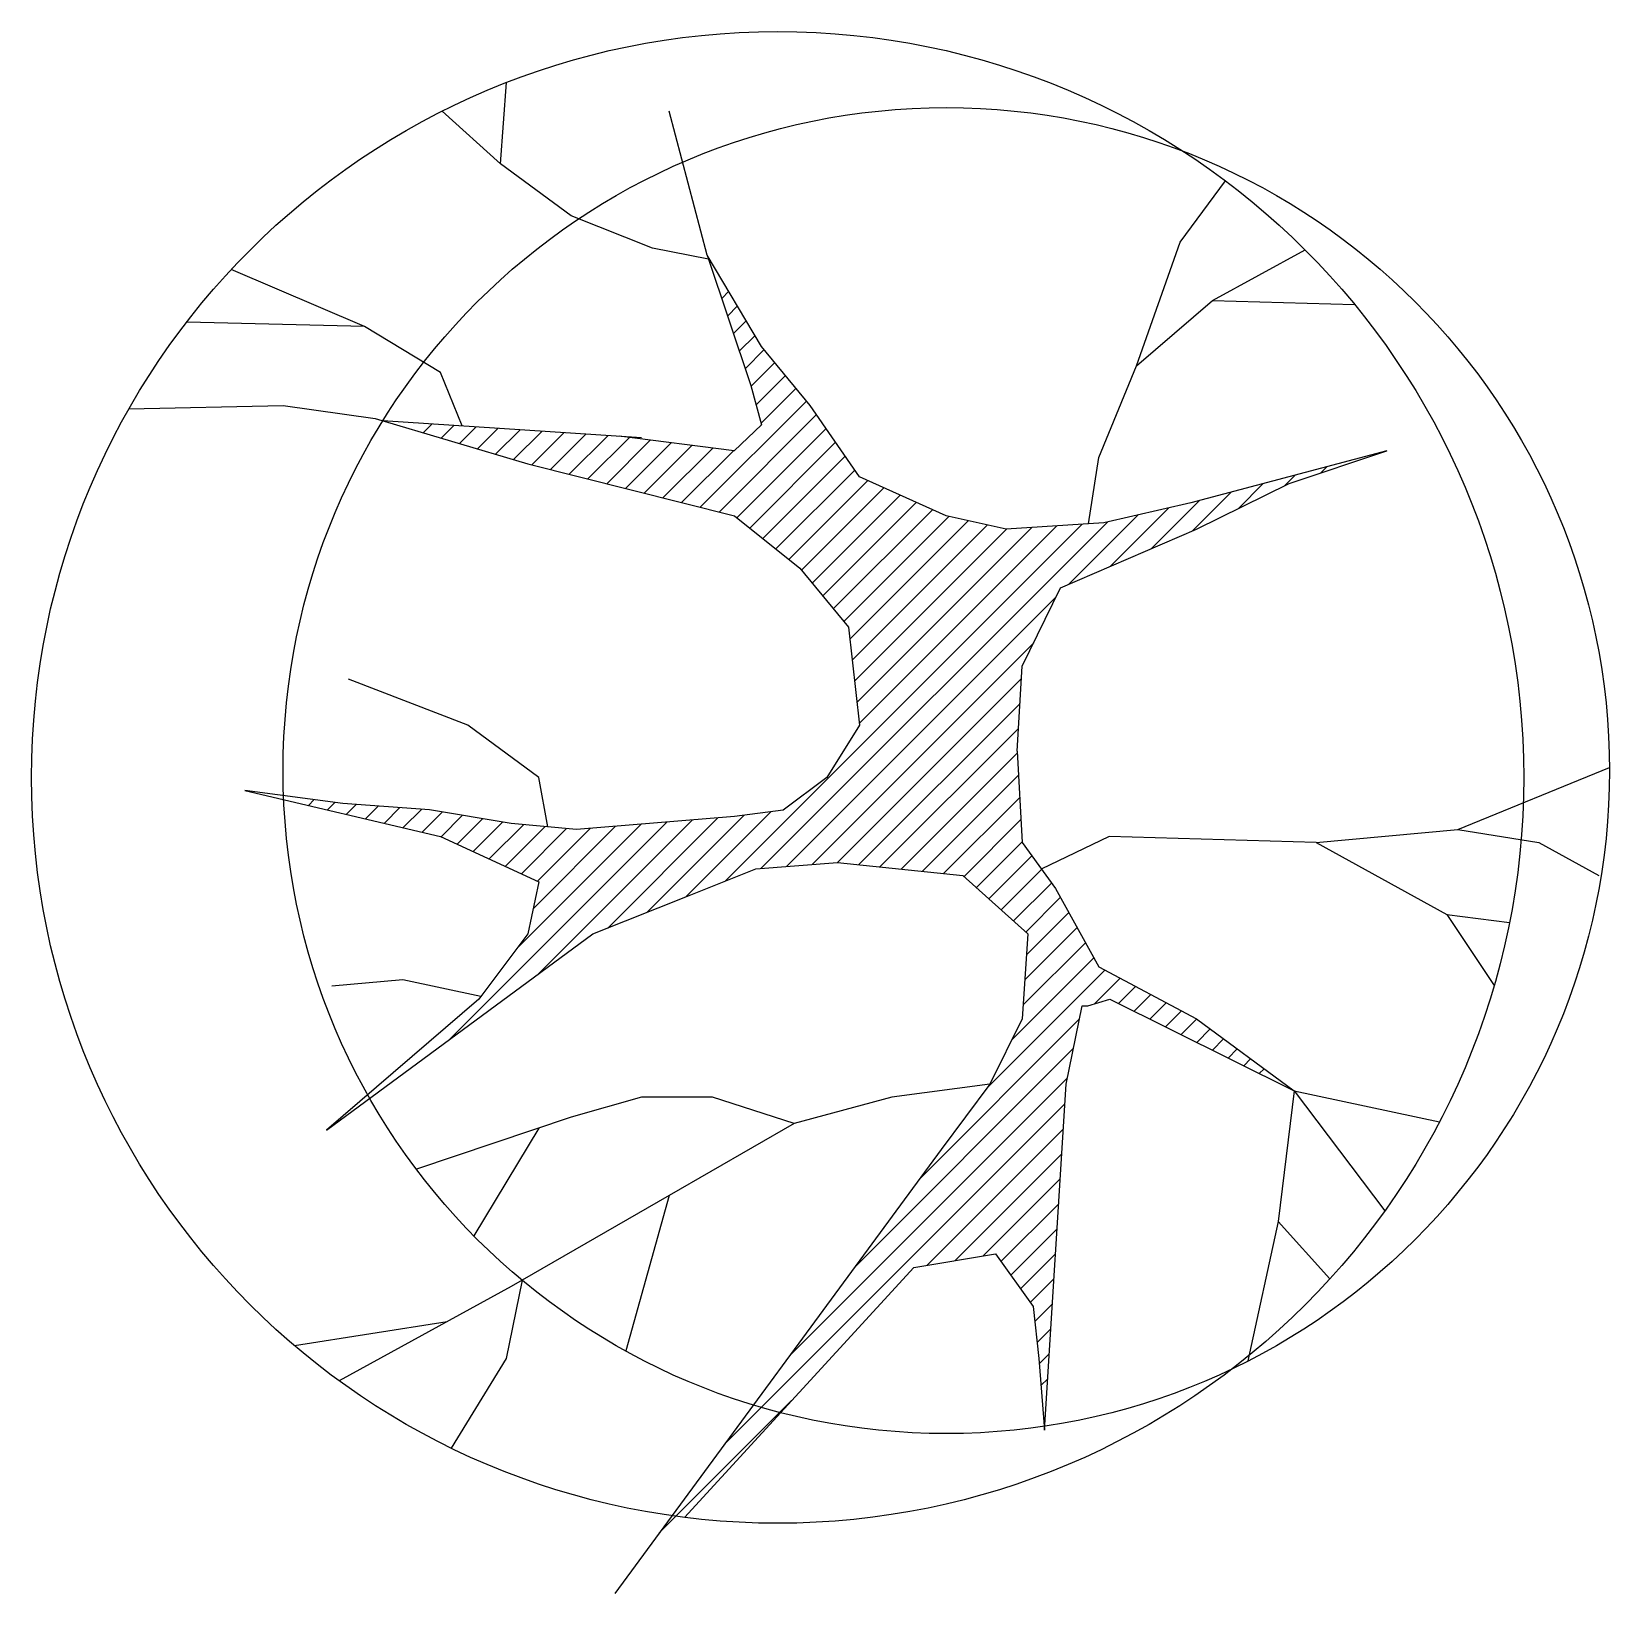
# Model space of a CAD drawing. Extents: x 2 to 492, y 0 to 485.
import ezdxf

# ---------------------------------------------------------------- set-up
doc = ezdxf.new("R2010")
doc.units = 0
doc.header["$LTSCALE"] = 25
doc.header["$MEASUREMENT"] = 0
doc.layers.get('0').update_dxf_attribs({"linetype": 'CONTINUOUS'})

msp = doc.modelspace()

# ---------------------------------------------------------------- linework, layer by layer
at = {"color": 0, "linetype": 'ByBlock'}
for p, q in [((147.93, 443.65), (149.84, 468.89)), ((147.93, 443.65), (129.88, 460)), ((212.13, 415.31), (200.26, 460.03)), ((169.92, 427.46), (147.93, 443.65)), ((358.86, 419.36), (372.94, 438.38)), ((195.13, 417.42), (169.92, 427.46)), ((212.54, 414.09), (195.13, 417.42)), ((345.37, 380.97), (358.86, 419.36)), ((368.97, 401.22), (397.65, 416.95)), ((105.72, 393.12), (64.41, 410.85)), ((216.61, 401.86), (218.81, 404.07)), ((218.43, 396.4), (221.53, 399.51)), ((345.37, 380.97), (368.97, 401.22)), ((368.97, 401.22), (413.04, 399.97)), ((105.72, 393.12), (50.58, 394.53)), ((129.31, 378.86), (105.72, 393.12)), ((220.24, 390.94), (224.24, 394.94)), ((222.06, 385.49), (226.96, 390.38)), ((223.88, 380.03), (229.81, 385.96)), ((136.03, 362.28), (129.31, 378.86)), ((225.69, 374.56), (233.1, 381.97)), ((227.27, 368.86), (236.39, 377.98)), ((333.64, 352.45), (345.37, 380.97)), ((225.62, 374.81), (225.62, 374.81)), ((228.85, 363.16), (239.68, 373.99)), ((32.64, 367.55), (80.5, 368.65)), ((80.5, 368.65), (109.09, 364.6)), ((209.97, 337.01), (242.97, 370.01)), ((109.09, 364.6), (156.43, 350.52)), ((191.76, 358.61), (111.47, 363.89)), ((123.98, 360.17), (126.7, 362.89)), ((129.58, 358.5), (133.52, 362.44)), ((215.78, 335.54), (246.04, 365.8)), ((135.19, 356.83), (140.35, 361.99)), ((140.8, 355.17), (147.18, 361.55)), ((146.41, 353.5), (154.01, 361.1)), ((152.02, 351.83), (160.84, 360.65)), ((157.67, 350.2), (167.67, 360.2)), ((163.48, 348.74), (174.49, 359.75)), ((169.29, 347.27), (181.32, 359.3)), ((175.1, 345.8), (188.15, 358.85)), ((180.92, 344.34), (194.43, 357.85)), ((221.3, 333.78), (249.01, 361.49)), ((186.73, 342.87), (200.89, 357.04)), ((192.54, 341.41), (207.35, 356.22)), ((198.35, 339.94), (213.82, 355.41)), ((204.16, 338.47), (220.28, 354.59)), ((225.34, 330.55), (251.97, 357.18)), ((229.38, 327.31), (254.93, 352.86)), ((423.06, 354.57), (362.23, 338.37)), ((392.72, 344.35), (423.06, 354.57)), ((156.43, 350.52), (220.63, 334.32)), ((233.42, 324.07), (257.9, 348.55)), ((330.43, 331.9), (333.64, 352.45)), ((402.56, 347.67), (404.53, 349.63)), ((237.47, 320.84), (261.92, 345.3)), ((241.39, 317.48), (266.94, 343.04)), ((363.99, 330.27), (392.72, 344.35)), ((376.98, 336.64), (384.69, 344.35)), ((391.26, 343.64), (394.61, 346.99)), ((244.68, 313.49), (271.96, 340.78)), ((247.96, 309.5), (276.98, 338.52)), ((362.23, 338.37), (335.26, 332.2)), ((349.98, 324.19), (364.85, 339.07)), ((362.83, 329.77), (374.77, 341.71)), ((220.63, 334.32), (240.86, 318.12)), ((251.25, 305.52), (281.99, 336.26)), ((254.54, 301.53), (287.15, 334.13)), ((304.92, 330.27), (286.3, 334.32)), ((324.28, 313.04), (345.86, 334.63)), ((337.13, 318.62), (355.29, 336.78)), ((217.65, 220.97), (328.45, 331.77)), ((228.89, 224.93), (336.43, 332.47)), ((256.37, 296.08), (293.12, 332.83)), ((257.1, 289.53), (299.1, 331.53)), ((257.82, 282.98), (305.13, 330.28)), ((258.55, 276.42), (312.9, 330.78)), ((259.27, 269.87), (320.67, 331.27)), ((335.26, 332.2), (304.92, 330.27)), ((240.86, 318.12), (255.96, 299.81)), ((236.77, 225.53), (320.42, 309.19)), ((309.9, 287.66), (321.77, 311.96)), ((255.96, 299.81), (259.33, 269.35)), ((244.64, 226.14), (313.46, 294.95)), ((308.29, 261.25), (309.9, 287.66)), ((137.82, 269.35), (100.73, 283.61)), ((252.52, 226.74), (309.67, 283.88)), ((259.12, 226.06), (309.2, 276.13)), ((159.8, 253.15), (137.82, 269.35)), ((259.33, 269.35), (249.22, 253.15)), ((265.71, 225.37), (308.72, 268.38)), ((272.31, 224.69), (308.32, 260.7)), ((308.29, 261.25), (309.9, 232.9)), ((445.04, 236.95), (492.13, 256.25)), ((162.67, 237.8), (159.8, 253.15)), ((249.22, 253.15), (235.73, 242.94)), ((278.9, 224), (308.71, 253.81)), ((68.63, 249.1), (129.31, 234.84)), ((98.97, 245.05), (68.63, 249.1)), ((88.33, 244.47), (90.09, 246.24)), ((94.22, 243.09), (96.51, 245.38)), ((125.94, 243.12), (98.97, 245.05)), ((285.49, 223.31), (309.1, 246.93)), ((100.11, 241.7), (103.16, 244.75)), ((106.01, 240.32), (109.95, 244.26)), ((111.9, 238.93), (116.74, 243.78)), ((117.79, 237.55), (123.53, 243.29)), ((123.68, 236.16), (129.96, 242.45)), ((151.3, 238.89), (125.94, 243.12)), ((129.53, 234.74), (136.2, 241.41)), ((134.51, 232.44), (142.44, 240.37)), ((220.63, 241), (171.53, 236.95)), ((181.24, 206.39), (215.42, 240.57)), ((193.37, 211.25), (223.49, 241.37)), ((205.51, 216.11), (231.84, 242.44)), ((235.73, 242.94), (220.63, 241)), ((291.81, 222.36), (309.49, 240.04)), ((131.77, 171.48), (199.56, 239.27)), ((139.49, 230.14), (148.68, 239.33)), ((144.47, 227.84), (155.15, 238.52)), ((149.45, 225.54), (161.79, 237.89)), ((171.53, 236.95), (151.3, 238.89)), ((152.96, 199.95), (191.62, 238.61)), ((154.42, 223.24), (168.43, 237.25)), ((158.05, 212.31), (183.69, 237.96)), ((159.4, 220.94), (175.76, 237.3)), ((159.43, 191.86), (207.49, 239.92)), ((401.07, 232.9), (445.04, 236.95)), ((445.04, 236.95), (470.26, 232.9)), ((129.31, 234.84), (159.8, 220.76)), ((295.64, 218.92), (309.88, 233.16)), ((309.9, 232.9), (320.16, 218.64)), ((336.87, 234.84), (315.79, 224.71)), ((401.07, 232.9), (336.87, 234.84)), ((401.07, 232.9), (441.67, 210.54)), ((470.26, 232.9), (488.87, 222.69)), ((227.23, 224.81), (252.59, 226.74)), ((252.59, 226.74), (291.43, 222.69)), ((299.48, 215.48), (312.83, 228.83)), ((159.8, 220.76), (156.43, 204.56)), ((207, 216.71), (227.23, 224.81)), ((291.43, 222.69), (311.66, 204.56)), ((303.32, 212.04), (315.88, 224.59)), ((176.66, 204.56), (207, 216.71)), ((307.15, 208.6), (318.92, 220.36)), ((310.99, 205.15), (321.7, 215.86)), ((320.16, 218.64), (333.64, 194.35)), ((311.23, 198.11), (324.3, 211.18)), ((310.71, 190.32), (326.9, 206.5)), ((441.67, 210.54), (456.33, 188.53)), ((441.67, 210.54), (461.11, 208.08)), ((93.99, 143.64), (176.66, 204.56)), ((156.43, 204.56), (141.19, 184.31)), ((311.66, 204.56), (309.9, 178.15)), ((310.19, 182.52), (329.49, 201.82)), ((306.71, 171.76), (332.09, 197.14)), ((298.79, 156.57), (335.55, 193.33)), ((333.64, 194.35), (363.99, 178.15)), ((117.59, 190.3), (95.6, 188.36)), ((141.82, 185.16), (117.59, 190.3)), ((332.35, 182.85), (340.3, 190.8)), ((339.74, 182.96), (345.04, 188.26)), ((141.19, 184.31), (93.99, 143.64)), ((323.53, 157.9), (328.51, 182.2)), ((328.51, 182.2), (330.27, 182.2)), ((330.27, 182.2), (337.02, 184.31)), ((337.02, 184.31), (394.33, 155.79)), ((344.59, 180.54), (349.79, 185.73)), ((349.45, 178.12), (354.53, 183.2)), ((277.86, 128.36), (327.69, 178.19)), ((309.9, 178.15), (299.79, 157.9)), ((354.31, 175.7), (359.27, 180.66)), ((359.17, 173.28), (364.01, 178.13)), ((363.99, 178.15), (394.33, 155.79)), ((364.03, 170.87), (368.2, 175.04)), ((368.89, 168.45), (372.39, 171.95)), ((257.7, 100.93), (325.82, 169.04)), ((373.75, 166.03), (376.58, 168.86)), ((378.61, 163.61), (380.77, 165.78)), ((383.47, 161.19), (384.96, 162.69)), ((237.55, 73.49), (323.94, 159.88)), ((299.79, 157.9), (269.44, 153.85)), ((299.79, 157.9), (284.69, 137.65)), ((316.79, 50.5), (323.53, 157.9)), ((191.76, 153.85), (169.92, 147.69)), ((213.74, 153.85), (191.76, 153.85)), ((239.1, 145.75), (213.74, 153.85)), ((217.4, 46.06), (323.15, 151.82)), ((269.44, 153.85), (239.1, 145.75)), ((394.33, 155.79), (389.34, 115.29)), ((394.33, 155.79), (439.38, 146.24)), ((394.33, 155.79), (422.43, 118.6)), ((169.92, 147.69), (121.84, 131.48)), ((159.83, 144.29), (139.7, 110.78)), ((239.1, 145.75), (200.26, 123.39)), ((280.33, 101.72), (322.66, 144.05)), ((284.69, 137.65), (183.4, -0.21)), ((289.07, 103.18), (322.17, 136.29)), ((297.8, 104.63), (321.69, 128.52)), ((200.26, 123.39), (151.3, 95.05)), ((200.26, 123.39), (186.81, 75.07)), ((303.28, 102.84), (321.2, 120.76)), ((306.31, 98.6), (320.71, 112.99)), ((389.34, 115.29), (379.95, 71.97)), ((389.34, 115.29), (405.4, 97.48)), ((276.19, 101.03), (301.54, 105.26)), ((301.54, 105.26), (313.27, 88.88)), ((309.35, 94.36), (320.22, 105.23)), ((205.04, 23.4), (276.19, 101.03)), ((151.3, 95.05), (97.92, 65.77)), ((154.69, 97.01), (149.69, 72.69)), ((312.39, 90.11), (319.74, 97.46)), ((313.27, 88.88), (315.03, 72.69)), ((313.78, 84.22), (319.25, 89.7)), ((131.45, 84.16), (84.02, 76.7)), ((314.49, 77.66), (318.76, 81.93)), ((315.16, 71.05), (318.27, 74.17)), ((149.69, 72.69), (132.61, 44.95)), ((315.03, 72.69), (316.79, 50.5)), ((315.69, 64.31), (317.79, 66.4)), ((197.24, 18.63), (238.26, 59.65))]:
    msp.add_line(p, q, dxfattribs=at)
for points in [[(286.3, 334.32), (259.33, 346.47), (244.09, 368.65), (228.99, 386.96), (212.13, 415.31), (225.62, 374.81), (228.99, 362.66), (220.49, 354.57), (184.78, 359.07)], [(321.77, 311.96), (363.99, 330.27)]]:
    msp.add_lwpolyline(points, dxfattribs=at)
for centre, radius in [((233.97, 253.15), 231.56), ((286.3, 255.26), 205.83)]:
    msp.add_circle(centre, radius, dxfattribs=at)

doc.saveas('drawing.dxf')
